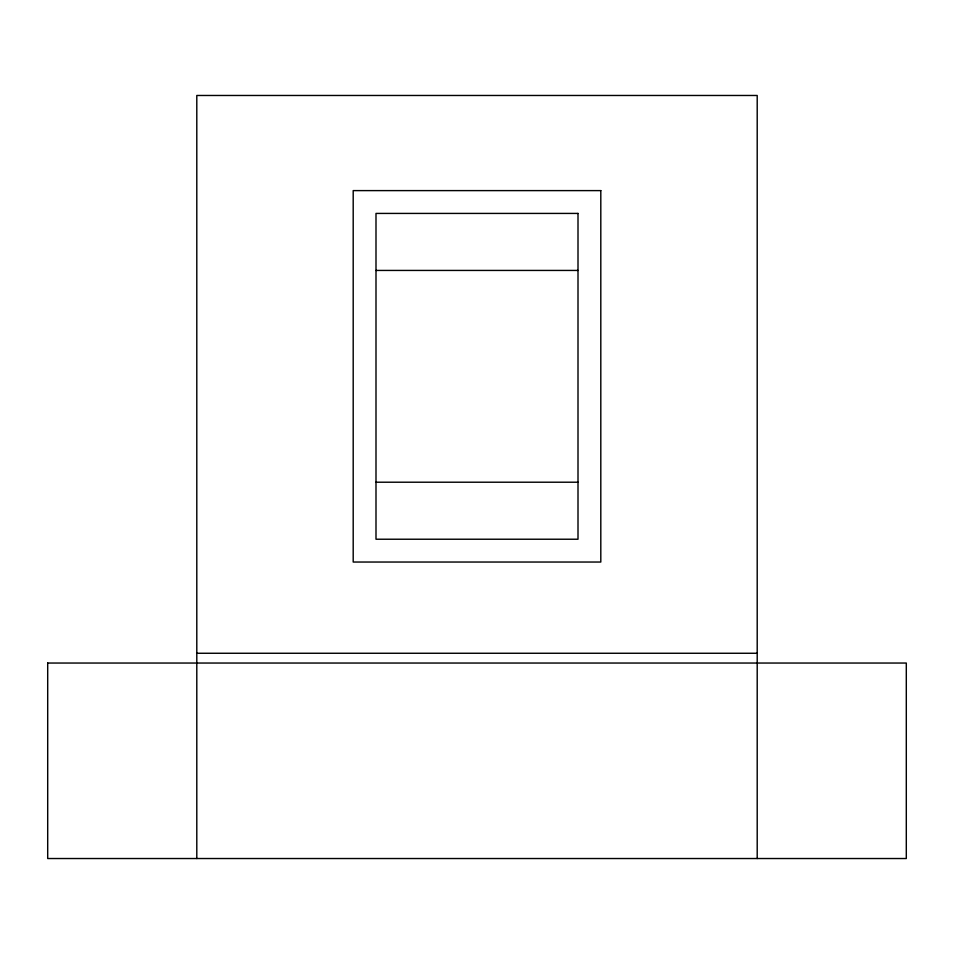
<?xml version="1.0" encoding="UTF-8"?>
<svg xmlns="http://www.w3.org/2000/svg" width="954" height="954" viewBox="0 0 954 954"><rect width="100%" height="100%" fill="white"/><g stroke="black" fill="none" stroke-linecap="round" stroke-linejoin="round"><path stroke-width="1.43" d="M196.798 858.528L196.798 95.472L757.202 95.472L757.202 858.528M375.995 270.435L578.005 270.435M375.995 482.211L578.005 482.211M196.798 653.263L757.202 653.263M47.7 663.042L47.7 858.528L906.3 858.528L906.3 663.042L47.7 663.042M600.805 190.609L353.195 190.609L353.195 562.037L600.805 562.037L600.805 190.609M578.005 213.422L375.995 213.422L375.995 539.225L578.005 539.225L578.005 213.422"/></g></svg>
